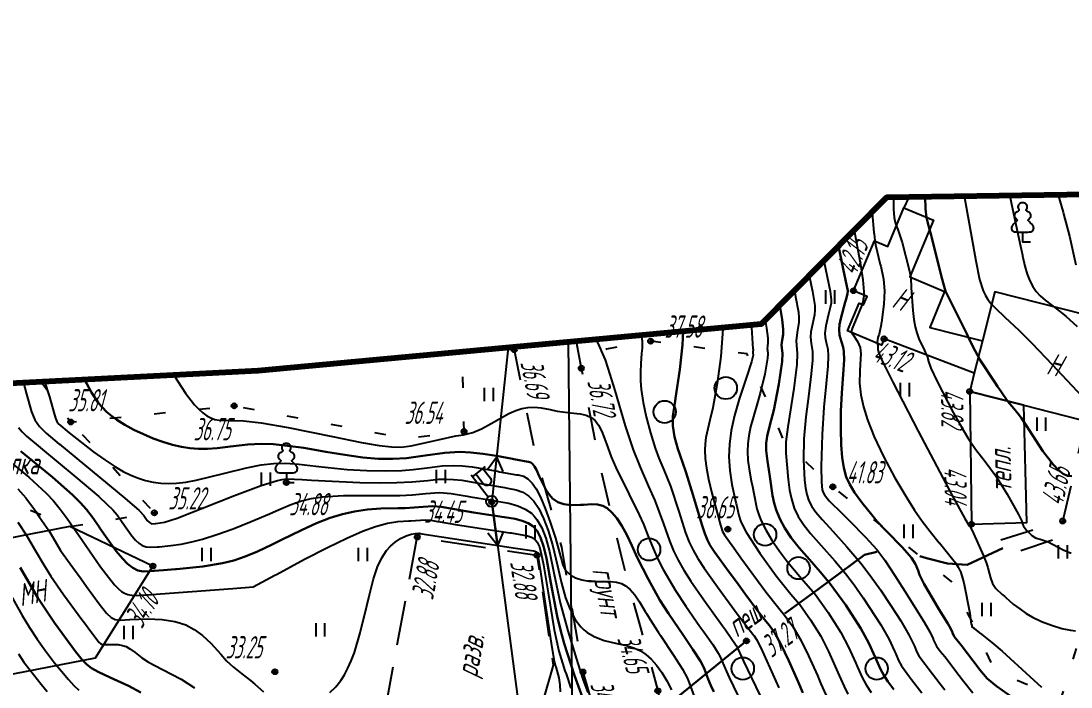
# Model space of a CAD drawing. Extents: x 1233805 to 1234355, y 654698 to 655114.
# Drawn here: x 1234188.82 to 1234235.86, y 655084.47 to 655114.32 of the extents above; entities that cross this region are included whole.
import ezdxf

# ---------------------------------------------------------------- set-up
doc = ezdxf.new("R2010")
doc.units = 0
for name, pattern in [('ИИDash_05_15', [2, 0.5, -1.5]), ('ИИDash_15_15', [3, 1.5, -1.5]), ('ИИDash_20_10', [3, 2, -1]), ('ИИDash_50_20', [7, 5, -2])]:
    doc.linetypes.add(name, pattern=pattern)
for name, color, linetype, lineweight in [('ИИ_ГОРИЗОНТАЛИ_ОСН', 32, 'Continuous', 25), ('ИИ_ГОРИЗОНТАЛИ_УТОЛЩ', 32, 'Continuous', 30), ('ИИ_ДОРОГИ_АД', 7, 'Continuous', 25), ('ИИ_ЛЭП_НН', 250, 'Continuous', 25), ('ИИ_ОГРАДЫ', 7, 'Continuous', 25), ('ИИ_ОТМЕТКИ', 7, 'Continuous', 25), ('ИИ_СТРОЕНИЕ', 7, 'Continuous', 25), ('ИИ_УГОДЬЯ', 7, 'Continuous', 25)]:
    doc.layers.add(name, color=color, linetype=linetype, lineweight=lineweight)
doc.layers.add('Оформление точек', color=7, linetype='Continuous')
doc.styles.add('VNIPISIMPLEXCUR', font='simplex.shx', dxfattribs={"width": 0.8, "oblique": 15})
doc.styles.add('ГОСТ 2.304 КУРСИВ', font='cs_gost2304.shx', dxfattribs={"oblique": 15})
doc.linetypes.add('ИИ054751', pattern='A,2.5,[1,3dservice.shx,S=0.8,R=0,X=0,Y=0],2.5', length=5)

# ---------------------------------------------------------------- blocks, each defined once
blk = doc.blocks.new('ИИ05401')
at = {"color": 0, "linetype": 'Continuous', "lineweight": 25}
for points in [[(-0.4, 1.2), (-0.4, 0)], [(0.4, 1.2), (0.4, 0)]]:
    blk.add_lwpolyline(points, dxfattribs=at)
blk = doc.blocks.new('ИИ053881')
at = {"color": 0, "linetype": 'Continuous', "lineweight": 25}
blk.add_lwpolyline([(0, 0.875), (0.129, 0.876), (0.342, 0.878), (0.479, 0.882), (0.614, 0.891), (0.726, 0.907), (0.816, 0.94), (0.906, 1), (0.956, 1.071), (0.983, 1.151), (0.991, 1.231), (0.986, 1.295), (0.963, 1.379), (0.932, 1.445), (0.884, 1.516), (0.798, 1.61), (0.719, 1.692), (0.646, 1.766), (0.575, 1.842), (0.536, 1.889), (0.511, 1.929), (0.501, 1.967), (0.504, 1.992), (0.518, 2.017), (0.545, 2.049), (0.608, 2.115), (0.679, 2.198), (0.732, 2.29), (0.745, 2.372), (0.736, 2.444), (0.709, 2.515), (0.672, 2.575), (0.633, 2.617), (0.596, 2.646), (0.548, 2.678), (0.495, 2.709), (0.408, 2.76), (0.363, 2.789), (0.336, 2.812), (0.324, 2.831), (0.321, 2.846), (0.325, 2.865), (0.335, 2.89), (0.353, 2.928), (0.372, 2.968), (0.4, 3.034), (0.413, 3.103), (0.412, 3.19), (0.398, 3.247), (0.363, 3.319), (0.32, 3.377), (0.284, 3.414), (0.246, 3.444), (0.181, 3.476), (0.125, 3.489), (0.07, 3.496), (0, 3.5), (-0.07, 3.496), (-0.125, 3.489), (-0.181, 3.476), (-0.246, 3.444), (-0.284, 3.414), (-0.32, 3.377), (-0.363, 3.319), (-0.398, 3.247), (-0.412, 3.19), (-0.413, 3.103), (-0.4, 3.034), (-0.372, 2.968), (-0.353, 2.928), (-0.335, 2.89), (-0.325, 2.865), (-0.321, 2.846), (-0.324, 2.831), (-0.336, 2.812), (-0.363, 2.789), (-0.408, 2.76), (-0.495, 2.709), (-0.548, 2.678), (-0.596, 2.646), (-0.633, 2.617), (-0.672, 2.575), (-0.709, 2.515), (-0.736, 2.444), (-0.745, 2.372), (-0.732, 2.29), (-0.679, 2.198), (-0.608, 2.115), (-0.545, 2.049), (-0.518, 2.017), (-0.504, 1.992), (-0.501, 1.967), (-0.511, 1.929), (-0.536, 1.889), (-0.575, 1.842), (-0.646, 1.766), (-0.719, 1.692), (-0.798, 1.61), (-0.884, 1.516), (-0.932, 1.445), (-0.963, 1.379), (-0.986, 1.295), (-0.991, 1.231), (-0.983, 1.151), (-0.956, 1.071), (-0.906, 1), (-0.816, 0.94), (-0.726, 0.907), (-0.614, 0.891), (-0.479, 0.882), (-0.342, 0.878), (-0.129, 0.876)], close=True, dxfattribs=at)
blk.add_lwpolyline([(0, 0.875), (0, 0), (0.7, 0)], dxfattribs=at)
blk = doc.blocks.new('ИИ05368')
at = {"color": 0, "linetype": 'Continuous'}
blk.add_circle((0, 0), 1, dxfattribs=at)
blk = doc.blocks.new('ИИ0511015')
at = {"linetype": 'Continuous', "lineweight": 25}
blk.add_hatch(color=0, dxfattribs=at).paths.add_polyline_path([(-0.05, 0, 1), (0.05, 0, 1)])
at = {"color": 0, "linetype": 'Continuous', "lineweight": 25, "flags": 128}
for points in [[(0, 0.5), (0, 3)], [(0, 2.806), (1.5, 2.806)], [(1.184, 2.806), (1.184, 1.706), (1.174, 1.617), (1.144, 1.532), (1.096, 1.456), (1.033, 1.393), (0.957, 1.345), (0.873, 1.316), (0.784, 1.306), (0.695, 1.316), (0.61, 1.345), (0.534, 1.393), (0.471, 1.456), (0.423, 1.532), (0.394, 1.617), (0.384, 1.706), (0.384, 2.806)]]:
    blk.add_lwpolyline(points, dxfattribs=at)
at = {"color": 0, "linetype": 'Continuous', "lineweight": 25}
for radius in [0.5, 0.05]:
    blk.add_circle((0, 0), radius, dxfattribs=at)
blk = doc.blocks.new('ИИ051144')
at = {"color": 0, "linetype": 'Continuous', "lineweight": 25, "flags": 128}
for points in [[(4, 0), (0, 0)], [(2.775, 0.707), (4, 0), (2.775, -0.707)]]:
    blk.add_lwpolyline(points, dxfattribs=at)
blk = doc.blocks.new('PICKET')
at = {"color": 0, "linetype": 'Continuous', "lineweight": 25}
for p, q in [((-0.23, 0), (0.23, 0)), ((0, 0.23), (0, -0.23))]:
    blk.add_line(p, q, dxfattribs=at)
blk.add_circle((0, 0), 0.23, dxfattribs=at)
at = {"color": 0, "linetype": 'Continuous', "style": 'VNIPISIMPLEXCUR', "oblique": 15, "width": 0.8}
blk.add_attdef('OTMETKA', (1.25, 0.3), '', height=2, dxfattribs=at)
at = {"color": 8, "linetype": 'Continuous', "style": 'VNIPISIMPLEXCUR', "oblique": 15, "width": 0.8, "flags": 1}
blk.add_attdef('NOMER', (1.25, -2.7), '', height=2, dxfattribs=at)

msp = doc.modelspace()

# ---------------------------------------------------------------- linework, layer by layer
at = {"layer": 'ИИ_ГОРИЗОНТАЛИ_ОСН', "flags": 128}
for points, elevation in [([(1234227.909, 655106.417), (1234227.91, 655105.893), (1234227.945, 655105.514), (1234227.991, 655105.286), (1234228.057, 655105.081), (1234228.098, 655104.978), (1234228.304, 655104.387), (1234228.607, 655103.169), (1234228.683, 655102.827), (1234228.707, 655102.363), (1234228.707, 655102.36), (1234228.776, 655101.345), (1234228.825, 655100.947), (1234228.886, 655100.614), (1234228.956, 655100.341), (1234229.045, 655100.077), (1234229.294, 655099.548), (1234229.329, 655099.482), (1234229.417, 655099.294), (1234229.462, 655099.137), (1234229.469, 655099.104), (1234229.587, 655098.754), (1234229.86, 655098.161), (1234230.583, 655096.773), (1234230.934, 655096.152), (1234231.243, 655095.642), (1234231.585, 655095.136), (1234232.011, 655094.572), (1234232.48, 655093.944), (1234233.007, 655093.115), (1234233.514, 655092.198), (1234233.64, 655091.929), (1234233.707, 655091.738), (1234233.727, 655091.677), (1234233.905, 655091.461), (1234233.939, 655091.425), (1234233.952, 655091.41), (1234234.114, 655091.257), (1234234.276, 655091.163), (1234234.532, 655091.082), (1234234.846, 655090.979), (1234235.066, 655090.855), (1234235.51, 655090.613), (1234235.87, 655090.471)], 43.5), ([(1234231.079, 655106.461), (1234231.108, 655106.324), (1234231.407, 655104.658), (1234231.598, 655103.568), (1234231.77, 655102.733), (1234231.928, 655102.231), (1234232.025, 655102.021), (1234232.139, 655101.834), (1234232.285, 655101.645), (1234232.474, 655101.442), (1234232.892, 655101.047), (1234233.522, 655100.457), (1234234.103, 655099.882), (1234235.02, 655098.925), (1234236.341, 655097.503)], 44.5), ([(1234233.124, 655106.489), (1234233.188, 655106.18), (1234233.48, 655104.78), (1234233.602, 655104.222), (1234233.689, 655103.822), (1234233.696, 655103.79), (1234233.799, 655103.335), (1234233.903, 655102.977), (1234234.019, 655102.669), (1234234.148, 655102.415), (1234234.296, 655102.201), (1234234.48, 655101.999), (1234234.702, 655101.805), (1234235.017, 655101.569), (1234235.136, 655101.483), (1234235.635, 655101.087), (1234236.132, 655100.626)], 45), ([(1234235.29, 655106.519), (1234235.507, 655105.747), (1234235.529, 655105.675), (1234235.8, 655104.671), (1234236.077, 655103.387)], 45.5), ([(1234226.954, 655105.766), (1234226.957, 655105.706), (1234227.031, 655104.834), (1234227.033, 655104.813), (1234227.036, 655104.778), (1234227.067, 655104.487), (1234227.105, 655104.291), (1234227.319, 655103.4), (1234227.337, 655103.331), (1234227.466, 655102.744), (1234227.506, 655102.231), (1234227.471, 655101.627), (1234227.365, 655100.805), (1234227.363, 655100.792), (1234227.351, 655100.713), (1234227.288, 655100.359), (1234227.261, 655100.28), (1234227.212, 655100.135), (1234227.179, 655099.912), (1234227.198, 655099.826), (1234227.211, 655099.778), (1234227.213, 655099.66), (1234227.212, 655099.606), (1234227.238, 655099.472), (1234227.345, 655099.21), (1234227.875, 655098.127), (1234229.017, 655095.931), (1234230.543, 655093.052), (1234231.099, 655092.027), (1234231.293, 655091.702), (1234231.293, 655091.702), (1234231.352, 655091.63), (1234231.488, 655091.347), (1234231.94, 655090.347), (1234232.066, 655090.053), (1234232.131, 655089.832), (1234232.149, 655089.753), (1234232.25, 655089.366), (1234232.348, 655089.108), (1234232.497, 655088.89), (1234232.781, 655088.622), (1234232.879, 655088.537), (1234232.944, 655088.479), (1234233.276, 655088.191), (1234233.563, 655087.968), (1234233.851, 655087.771), (1234234.141, 655087.602), (1234234.541, 655087.41), (1234234.989, 655087.237), (1234235.447, 655087.096), (1234235.839, 655087.012), (1234236.063, 655086.99)], 43), ([(1234226.145, 655104.947), (1234226.219, 655104.546), (1234226.428, 655103.413), (1234226.529, 655102.72), (1234226.574, 655102.184), (1234226.573, 655101.985), (1234226.553, 655101.84), (1234226.55, 655101.826), (1234226.544, 655101.794), (1234226.49, 655101.584), (1234226.384, 655101.327), (1234226.306, 655101.146), (1234226.054, 655100.531), (1234226.016, 655100.389), (1234226.085, 655100.272), (1234226.099, 655100.254), (1234226.303, 655099.961), (1234226.413, 655099.689), (1234226.444, 655099.403), (1234226.422, 655098.938), (1234226.401, 655098.628), (1234226.393, 655098.084), (1234226.444, 655097.57), (1234226.559, 655097.024), (1234226.742, 655096.442), (1234227.049, 655095.685), (1234227.467, 655094.805), (1234227.973, 655093.852), (1234228.505, 655092.942), (1234228.85, 655092.402), (1234229.197, 655091.902), (1234229.547, 655091.439), (1234229.961, 655090.93), (1234229.964, 655090.927), (1234230.683, 655090.036), (1234230.807, 655089.846), (1234230.9, 655089.664), (1234230.905, 655089.652), (1234230.909, 655089.644), (1234230.978, 655089.461), (1234231.058, 655089.143), (1234231.329, 655087.783), (1234231.375, 655087.391), (1234231.375, 655087.38), (1234231.39, 655087.318), (1234231.396, 655087.301), (1234231.415, 655087.221), (1234231.413, 655087.188), (1234231.412, 655087.18), (1234231.422, 655087.161), (1234231.428, 655087.16), (1234231.487, 655087.131), (1234231.528, 655087.095), (1234231.762, 655086.9), (1234231.863, 655086.822), (1234232.311, 655086.469), (1234232.775, 655086.074), (1234234.021, 655084.936), (1234234.537, 655084.459)], 42.5), ([(1234224.79, 655103.575), (1234225.066, 655102.209), (1234225.119, 655101.829), (1234225.11, 655101.67), (1234225.075, 655101.481), (1234224.997, 655101.176), (1234224.872, 655100.663), (1234224.83, 655100.328), (1234224.843, 655100.142), (1234224.894, 655099.913), (1234224.961, 655099.608), (1234224.985, 655099.315), (1234224.966, 655098.855), (1234224.887, 655098.074), (1234224.781, 655097.019), (1234224.709, 655095.793), (1234224.674, 655094.351), (1234224.679, 655093.649), (1234224.719, 655093.303), (1234224.756, 655093.184), (1234224.812, 655093.077), (1234225.024, 655092.82), (1234225.607, 655092.241), (1234225.941, 655091.915), (1234226.662, 655091.19), (1234227.16, 655090.638), (1234227.524, 655090.161), (1234227.975, 655089.466), (1234228.073, 655089.31), (1234228.414, 655088.774), (1234229.267, 655087.414), (1234229.535, 655086.95), (1234229.683, 655086.631), (1234229.693, 655086.607), (1234229.842, 655086.295), (1234230.003, 655086.085), (1234230.204, 655085.835), (1234230.85, 655084.987), (1234230.996, 655084.794), (1234231.468, 655084.208)], 41.5), ([(1234224.129, 655102.906), (1234224.274, 655102.194), (1234224.383, 655101.566), (1234224.391, 655101.359), (1234224.373, 655101.155), (1234224.287, 655100.735), (1234224.211, 655100.382), (1234224.186, 655100.155), (1234224.222, 655099.861), (1234224.274, 655099.51), (1234224.279, 655099.122), (1234224.227, 655098.51), (1234224.096, 655097.489), (1234223.979, 655096.578), (1234223.894, 655095.591), (1234223.88, 655094.653), (1234223.925, 655093.748), (1234223.968, 655093.395), (1234224.026, 655093.103), (1234224.117, 655092.821), (1234224.245, 655092.568), (1234224.43, 655092.305), (1234224.712, 655091.976), (1234225.053, 655091.606), (1234225.825, 655090.759), (1234226.439, 655090.021), (1234226.864, 655089.462), (1234227.32, 655088.823), (1234227.794, 655088.123), (1234228.233, 655087.438), (1234228.604, 655086.808), (1234228.819, 655086.357), (1234228.843, 655086.298), (1234228.955, 655086.039), (1234229.051, 655085.862), (1234229.322, 655085.5), (1234229.463, 655085.323), (1234230.001, 655084.62), (1234230.207, 655084.347)], 41), ([(1234223.467, 655102.235), (1234223.524, 655101.964), (1234223.652, 655101.271), (1234223.673, 655101.038), (1234223.672, 655100.829), (1234223.598, 655100.352), (1234223.543, 655099.983), (1234223.56, 655099.792), (1234223.593, 655099.414), (1234223.573, 655098.928), (1234223.442, 655097.848), (1234223.177, 655096.138), (1234223.176, 655096.13), (1234223.079, 655095.458), (1234223.086, 655094.956), (1234223.183, 655093.77), (1234223.251, 655093.297), (1234223.333, 655092.903), (1234223.465, 655092.485), (1234223.64, 655092.109), (1234223.872, 655091.748), (1234224.196, 655091.344), (1234224.665, 655090.82), (1234225.281, 655090.131), (1234225.757, 655089.557), (1234226.142, 655089.05), (1234226.549, 655088.475), (1234227.337, 655087.264), (1234227.702, 655086.625), (1234227.955, 655086.083), (1234227.994, 655085.989), (1234228.138, 655085.657), (1234228.261, 655085.428), (1234228.632, 655084.926), (1234228.722, 655084.812), (1234229.181, 655084.214)], 40.5), ([(1234222.161, 655100.913), (1234222.215, 655100.551), (1234222.279, 655100.101), (1234222.283, 655099.92), (1234222.265, 655099.735), (1234222.255, 655099.639), (1234222.262, 655099.563), (1234222.276, 655099.407), (1234222.265, 655099.204), (1234222.149, 655098.487), (1234221.94, 655097.644), (1234221.798, 655097.168), (1234221.507, 655096.128), (1234221.427, 655095.734), (1234221.382, 655095.383), (1234221.369, 655095.021), (1234221.389, 655094.639), (1234221.442, 655094.234), (1234221.539, 655093.715), (1234221.591, 655093.45), (1234221.646, 655093.138), (1234221.785, 655092.457), (1234221.872, 655092.182), (1234221.983, 655091.912), (1234222.188, 655091.51), (1234222.463, 655091.056), (1234222.798, 655090.566), (1234223.165, 655090.079), (1234223.794, 655089.335), (1234224.393, 655088.627), (1234224.989, 655087.805), (1234225.545, 655086.918), (1234225.899, 655086.255), (1234226.227, 655085.534), (1234226.296, 655085.368), (1234226.504, 655084.893), (1234226.681, 655084.562), (1234226.905, 655084.224)], 39.5), ([(1234220.268, 655100.568), (1234220.264, 655100.506), (1234220.171, 655099.278), (1234220.009, 655098.067), (1234219.81, 655096.989), (1234219.677, 655096.428), (1234219.506, 655095.657), (1234219.467, 655095.365), (1234219.452, 655095.089), (1234219.468, 655094.708), (1234219.524, 655094.277), (1234219.621, 655093.793), (1234219.777, 655093.159), (1234220.162, 655091.723), (1234220.253, 655091.44), (1234220.332, 655091.295), (1234220.407, 655091.193), (1234220.834, 655090.605), (1234221.077, 655090.263), (1234222.183, 655088.733), (1234222.771, 655088.007), (1234223.029, 655087.697), (1234223.398, 655087.178), (1234223.753, 655086.572), (1234224.106, 655085.863), (1234224.498, 655084.985), (1234224.656, 655084.613), (1234225.039, 655083.756)], 38.5), ([(1234221.543, 655100.686), (1234221.547, 655100.587), (1234221.611, 655099.624), (1234221.615, 655099.594), (1234221.613, 655099.495), (1234221.611, 655099.466), (1234221.614, 655099.446), (1234221.615, 655099.346), (1234221.542, 655099.042), (1234221.336, 655098.409), (1234221.289, 655098.273), (1234220.992, 655097.372), (1234220.785, 655096.634), (1234220.639, 655095.961), (1234220.559, 655095.36), (1234220.539, 655094.781), (1234220.577, 655094.174), (1234220.669, 655093.544), (1234220.829, 655092.805), (1234220.856, 655092.692), (1234220.9, 655092.498), (1234220.983, 655092.154), (1234221.057, 655091.923), (1234221.16, 655091.69), (1234221.309, 655091.415), (1234221.915, 655090.47), (1234222.65, 655089.447), (1234223.314, 655088.636), (1234223.711, 655088.162), (1234224.198, 655087.486), (1234224.649, 655086.745), (1234225, 655086.063), (1234225.362, 655085.26), (1234225.476, 655084.99), (1234225.692, 655084.49), (1234225.861, 655084.148)], 39), ([(1234214.585, 655100.044), (1234214.781, 655099.611), (1234214.818, 655099.535), (1234214.99, 655099.141), (1234215.204, 655098.483), (1234215.417, 655097.765), (1234215.894, 655096.179), (1234216.251, 655095.103), (1234216.554, 655094.319), (1234216.936, 655093.462), (1234217.218, 655092.829), (1234217.6, 655091.784), (1234217.874, 655091.016), (1234218.058, 655090.579), (1234218.267, 655090.158), (1234218.52, 655089.715), (1234218.833, 655089.219), (1234219.405, 655088.384), (1234220.242, 655087.218), (1234220.378, 655087.031), (1234220.866, 655086.334), (1234220.924, 655086.209), (1234220.924, 655086.209), (1234221.119, 655085.788), (1234221.196, 655085.63), (1234221.922, 655084.099)], 37), ([(1234216.599, 655100.23), (1234216.647, 655099.992), (1234216.646, 655099.653), (1234216.624, 655099.423), (1234216.583, 655098.966), (1234216.567, 655098.576), (1234216.574, 655098.189), (1234216.604, 655097.806), (1234216.69, 655097.228), (1234216.83, 655096.572), (1234217.019, 655095.863), (1234217.236, 655095.178), (1234217.403, 655094.727), (1234217.618, 655094.209), (1234217.914, 655093.473), (1234218.287, 655092.341), (1234218.598, 655091.385), (1234218.761, 655090.958), (1234218.93, 655090.597), (1234219.137, 655090.232), (1234219.421, 655089.797), (1234220.017, 655088.955), (1234220.907, 655087.751), (1234221.497, 655086.969), (1234221.609, 655086.834), (1234221.665, 655086.767), (1234221.775, 655086.595), (1234221.96, 655086.226), (1234222.77, 655084.437)], 37.5), ([(1234195.671, 655098.454), (1234195.699, 655098.405), (1234196.187, 655097.639), (1234196.589, 655097.121), (1234196.78, 655096.919), (1234196.966, 655096.754), (1234197.146, 655096.624), (1234197.325, 655096.528), (1234197.505, 655096.463), (1234197.696, 655096.425), (1234198.099, 655096.415), (1234198.789, 655096.402), (1234199.577, 655096.313), (1234200.796, 655096.101), (1234202.769, 655095.702), (1234204.078, 655095.435), (1234204.87, 655095.292), (1234205.411, 655095.228), (1234205.847, 655095.224), (1234206.306, 655095.28), (1234207.514, 655095.543), (1234208.298, 655095.721), (1234208.637, 655095.78), (1234209.067, 655095.871), (1234209.45, 655096.035), (1234209.883, 655096.283), (1234210.68, 655096.726), (1234210.985, 655096.86), (1234211.252, 655096.948), (1234211.533, 655097.001), (1234211.822, 655097.01), (1234212.126, 655096.98), (1234212.523, 655096.901), (1234212.834, 655096.836), (1234213.441, 655096.764), (1234213.871, 655096.717), (1234214.144, 655096.656), (1234214.36, 655096.556), (1234214.539, 655096.409), (1234214.692, 655096.205), (1234214.836, 655095.925), (1234215.05, 655095.367), (1234215.267, 655094.787), (1234215.467, 655094.311), (1234216.067, 655093.094), (1234216.522, 655092.185), (1234216.708, 655091.764), (1234216.906, 655091.259), (1234217.15, 655090.647), (1234217.353, 655090.205), (1234217.591, 655089.738), (1234218.14, 655088.793), (1234218.6, 655088.094), (1234219.239, 655087.186), (1234219.408, 655086.949), (1234219.811, 655086.37), (1234220.061, 655085.981), (1234220.162, 655085.795), (1234220.222, 655085.638), (1234220.222, 655085.638), (1234220.423, 655085.166), (1234220.553, 655084.898), (1234221.108, 655083.716)], 36.5), ([(1234188.926, 655098.107), (1234189.066, 655097.599), (1234189.286, 655096.81), (1234189.442, 655096.439), (1234189.645, 655096.143), (1234189.945, 655095.843), (1234190.522, 655095.361), (1234190.537, 655095.349), (1234193.477, 655092.931), (1234194.111, 655092.387), (1234194.323, 655092.156), (1234194.351, 655092.116), (1234194.478, 655091.938), (1234194.569, 655091.839), (1234194.669, 655091.79), (1234194.823, 655091.793), (1234194.849, 655091.795), (1234194.861, 655091.796), (1234195.253, 655091.866), (1234195.822, 655092.045), (1234197.673, 655092.765), (1234198.387, 655093.05), (1234199.576, 655093.503), (1234200.304, 655093.733), (1234200.525, 655093.778), (1234200.734, 655093.796), (1234201.42, 655093.767), (1234201.838, 655093.74), (1234204, 655093.642), (1234204.917, 655093.624), (1234205.657, 655093.63), (1234206.327, 655093.662), (1234207.047, 655093.731), (1234207.53, 655093.779), (1234207.878, 655093.791), (1234208.199, 655093.777), (1234208.563, 655093.739), (1234209.485, 655093.581), (1234209.607, 655093.558), (1234210.475, 655093.411), (1234210.615, 655093.39), (1234211.004, 655093.313), (1234211.305, 655093.199), (1234211.569, 655093.029), (1234211.796, 655092.801), (1234212.017, 655092.47), (1234212.231, 655092.03), (1234212.437, 655091.484), (1234212.63, 655090.846), (1234212.852, 655089.905), (1234213.03, 655089.13), (1234213.218, 655088.474), (1234213.421, 655087.938), (1234213.648, 655087.501), (1234213.898, 655087.166), (1234214.033, 655087.034), (1234214.183, 655086.916), (1234214.532, 655086.716), (1234214.946, 655086.563), (1234215.509, 655086.427), (1234215.524, 655086.424), (1234215.991, 655086.317), (1234216.305, 655086.218), (1234216.575, 655086.093), (1234216.814, 655085.933), (1234217.047, 655085.72), (1234217.288, 655085.446), (1234217.53, 655085.115), (1234217.757, 655084.751), (1234217.963, 655084.346)], 35), ([(1234189.865, 655098.156), (1234190.093, 655097.476), (1234190.296, 655096.767), (1234190.363, 655096.526), (1234190.427, 655096.374), (1234190.52, 655096.249), (1234190.974, 655095.857), (1234192.088, 655094.991), (1234192.575, 655094.647), (1234193.026, 655094.354), (1234193.4, 655094.136), (1234193.744, 655093.962), (1234194.076, 655093.825), (1234194.404, 655093.721), (1234194.738, 655093.646), (1234195.078, 655093.602), (1234195.429, 655093.588), (1234195.792, 655093.604), (1234196.199, 655093.653), (1234196.668, 655093.739), (1234197.958, 655094.051), (1234198.923, 655094.291), (1234199.583, 655094.422), (1234200.134, 655094.485), (1234200.687, 655094.498), (1234201.26, 655094.464), (1234202.03, 655094.374), (1234202.585, 655094.305), (1234203.439, 655094.225), (1234204.319, 655094.175), (1234205.148, 655094.159), (1234205.874, 655094.18), (1234206.39, 655094.222), (1234207.018, 655094.299), (1234207.686, 655094.377), (1234208.182, 655094.399), (1234208.584, 655094.381), (1234209.038, 655094.333), (1234210.161, 655094.138), (1234210.25, 655094.12), (1234211.015, 655093.985), (1234211.088, 655093.974), (1234211.332, 655093.915), (1234211.533, 655093.801), (1234211.725, 655093.612), (1234211.907, 655093.346), (1234212.097, 655092.974), (1234212.306, 655092.476), (1234212.533, 655091.856), (1234212.765, 655091.148), (1234212.994, 655090.322), (1234213.03, 655090.173), (1234213.102, 655089.939), (1234213.191, 655089.756), (1234213.305, 655089.602), (1234213.447, 655089.48), (1234213.665, 655089.363), (1234213.942, 655089.275), (1234214.267, 655089.218), (1234214.622, 655089.196), (1234214.894, 655089.199), (1234215.246, 655089.201), (1234215.497, 655089.174), (1234215.717, 655089.112), (1234215.909, 655089.01), (1234216.109, 655088.841), (1234216.316, 655088.601), (1234216.53, 655088.29), (1234216.787, 655087.856), (1234216.841, 655087.761), (1234217.075, 655087.373), (1234217.377, 655086.92), (1234217.468, 655086.785), (1234218.059, 655085.898), (1234218.452, 655085.275), (1234218.682, 655084.851), (1234218.818, 655084.495), (1234218.818, 655084.495), (1234219.031, 655083.923)], 35.5), ([(1234188.712, 655096.094), (1234188.873, 655095.904), (1234189.067, 655095.71), (1234189.671, 655095.198), (1234189.689, 655095.183), (1234191.273, 655093.88), (1234192.3, 655093.005), (1234192.665, 655092.673), (1234192.928, 655092.408), (1234193.122, 655092.181), (1234193.322, 655091.901), (1234193.353, 655091.855), (1234193.785, 655091.253), (1234193.951, 655091.056), (1234194.095, 655090.915), (1234194.255, 655090.807), (1234194.423, 655090.751), (1234194.62, 655090.735), (1234194.941, 655090.754), (1234194.97, 655090.756), (1234195.003, 655090.759), (1234195.525, 655090.807), (1234195.99, 655090.875), (1234196.467, 655090.972), (1234196.956, 655091.1), (1234197.589, 655091.3), (1234198.323, 655091.564), (1234199.137, 655091.886), (1234199.959, 655092.236), (1234200.246, 655092.365), (1234200.875, 655092.638), (1234201.34, 655092.802), (1234201.814, 655092.92), (1234202.331, 655092.996), (1234203.273, 655093.051), (1234204.715, 655093.058), (1234205.786, 655093.061), (1234206.356, 655093.086), (1234206.95, 655093.14), (1234207.573, 655093.184), (1234208.091, 655093.145), (1234208.812, 655093.023), (1234208.963, 655092.995), (1234209.906, 655092.841), (1234210.143, 655092.805), (1234210.674, 655092.711), (1234211.076, 655092.597), (1234211.414, 655092.446), (1234211.685, 655092.256), (1234211.815, 655092.128), (1234211.935, 655091.977), (1234212.149, 655091.608), (1234212.331, 655091.142), (1234212.495, 655090.544), (1234212.696, 655089.584), (1234212.98, 655088.242), (1234213.314, 655086.995), (1234213.763, 655085.53), (1234214.012, 655084.785), (1234214.218, 655084.227)], 34.5), ([(1234187.994, 655094.85), (1234189.173, 655093.872), (1234189.948, 655093.154), (1234190.269, 655092.809), (1234190.571, 655092.443), (1234190.883, 655092.022), (1234191.319, 655091.39), (1234191.388, 655091.289), (1234192.38, 655089.864), (1234192.732, 655089.395), (1234193.013, 655089.053), (1234193.177, 655088.88), (1234193.321, 655088.759), (1234193.462, 655088.674), (1234193.612, 655088.619), (1234193.778, 655088.589), (1234193.982, 655088.579), (1234194.667, 655088.615), (1234198.304, 655088.888), (1234199.227, 655088.968), (1234199.227, 655088.968), (1234199.227, 655088.968), (1234200.186, 655089.479), (1234200.259, 655089.519), (1234201.528, 655090.198), (1234202.549, 655090.723), (1234203.418, 655091.142), (1234204.123, 655091.449), (1234204.706, 655091.662), (1234205.235, 655091.809), (1234205.709, 655091.891), (1234206.194, 655091.919), (1234206.269, 655091.921), (1234206.716, 655091.952), (1234206.963, 655091.969), (1234207.181, 655091.951), (1234207.482, 655091.896), (1234207.504, 655091.892), (1234208.377, 655091.745), (1234210.723, 655091.387), (1234210.776, 655091.38), (1234211.516, 655091.251), (1234211.698, 655091.189), (1234211.831, 655091.107), (1234211.949, 655090.968), (1234212.042, 655090.759), (1234212.128, 655090.438), (1234212.226, 655089.941), (1234212.431, 655088.699), (1234212.709, 655087.04), (1234212.919, 655086.078), (1234213.191, 655085.2), (1234213.241, 655085.059), (1234213.455, 655084.422)], 33.5), ([(1234188.677, 655093.359), (1234189.039, 655092.945), (1234189.419, 655092.421), (1234189.481, 655092.332), (1234189.654, 655092.086), (1234190.062, 655091.483), (1234190.256, 655091.153), (1234190.594, 655090.593), (1234191.137, 655089.831), (1234191.514, 655089.313), (1234191.76, 655088.971), (1234192.315, 655088.205), (1234192.657, 655087.777), (1234192.853, 655087.589), (1234193.034, 655087.5), (1234193.262, 655087.472), (1234193.68, 655087.492), (1234193.695, 655087.493), (1234194.494, 655087.528), (1234195.144, 655087.501), (1234195.715, 655087.41), (1234195.968, 655087.339), (1234196.199, 655087.252), (1234196.574, 655087.054), (1234196.947, 655086.779), (1234197.321, 655086.432), (1234197.769, 655085.942), (1234198.029, 655085.652), (1234198.34, 655085.355), (1234198.712, 655085.069), (1234199.103, 655084.767), (1234199.292, 655084.597), (1234199.677, 655084.262)], 33), ([(1234188.67, 655091.866), (1234189.049, 655091.292), (1234189.471, 655090.575), (1234189.84, 655089.944), (1234190.154, 655089.443), (1234190.722, 655088.621), (1234191.548, 655087.502), (1234191.666, 655087.345), (1234191.955, 655086.956), (1234192.328, 655086.472), (1234192.395, 655086.407), (1234192.457, 655086.376), (1234192.676, 655086.371), (1234192.69, 655086.371), (1234192.96, 655086.381), (1234193.178, 655086.37), (1234193.369, 655086.338), (1234193.532, 655086.285), (1234193.702, 655086.189), (1234193.928, 655086.014), (1234194.234, 655085.777), (1234194.524, 655085.59), (1234195.159, 655085.258), (1234195.994, 655084.821), (1234196.596, 655084.438)], 32.5), ([(1234202.663, 655084.232), (1234202.922, 655084.475), (1234203.15, 655084.759), (1234203.312, 655085.014), (1234203.466, 655085.309), (1234203.614, 655085.645), (1234203.755, 655086.024), (1234204.021, 655086.902), (1234204.313, 655088.111), (1234204.426, 655088.599), (1234204.614, 655089.319), (1234204.794, 655089.86), (1234204.979, 655090.268), (1234205.191, 655090.589), (1234205.374, 655090.789), (1234205.585, 655090.967), (1234205.822, 655091.123), (1234206.075, 655091.248), (1234206.3, 655091.324), (1234206.496, 655091.35), (1234206.511, 655091.351), (1234206.599, 655091.357), (1234206.658, 655091.361), (1234206.772, 655091.343), (1234206.774, 655091.342), (1234207.654, 655091.198), (1234210.976, 655090.693), (1234211.288, 655090.646), (1234211.8, 655090.567), (1234211.913, 655090.532), (1234211.942, 655090.484), (1234211.973, 655090.359), (1234212.091, 655089.639), (1234212.306, 655088.214), (1234212.574, 655086.439), (1234212.695, 655085.702), (1234212.767, 655085.407), (1234212.779, 655085.374), (1234212.914, 655084.881), (1234212.961, 655084.573), (1234212.974, 655084.256)], 33), ([(1234188.076, 655089.1), (1234188.865, 655087.681), (1234189.199, 655087.135), (1234189.546, 655086.609), (1234189.911, 655086.096), (1234190.322, 655085.557), (1234190.944, 655084.802), (1234191.191, 655084.534), (1234191.406, 655084.329)], 31.5), ([(1234188.707, 655085.952), (1234188.951, 655085.592), (1234189.224, 655085.228), (1234189.726, 655084.6), (1234189.987, 655084.276)], 31)]:
    msp.add_lwpolyline(points, dxfattribs=dict(at, elevation=elevation))
at = {"layer": 'ИИ_ГОРИЗОНТАЛИ_УТОЛЩ', "flags": 128}
for points, elevation in [([(1234229.331, 655106.437), (1234229.349, 655105.896), (1234229.386, 655105.513), (1234229.445, 655105.272), (1234229.452, 655105.254), (1234229.592, 655104.727), (1234229.623, 655104.601), (1234230.067, 655102.848), (1234230.245, 655102.215), (1234230.374, 655101.949), (1234230.483, 655101.732), (1234231.189, 655100.299), (1234231.291, 655100.087), (1234231.563, 655099.532), (1234231.792, 655099.12), (1234232.462, 655098.099), (1234232.572, 655097.938), (1234232.715, 655097.727), (1234233.037, 655097.27), (1234233.299, 655096.957), (1234233.498, 655096.719), (1234233.648, 655096.515), (1234233.892, 655096.135), (1234233.967, 655096.016), (1234234.605, 655095.044), (1234235.074, 655094.422), (1234235.301, 655094.183), (1234235.511, 655094.023), (1234235.707, 655093.935), (1234235.905, 655093.914)], 44), ([(1234225.45, 655104.243), (1234225.66, 655103.218), (1234225.857, 655102.223), (1234225.855, 655102.091), (1234225.777, 655101.807), (1234225.747, 655101.711), (1234225.545, 655100.99), (1234225.494, 655100.721), (1234225.474, 655100.5), (1234225.496, 655100.243), (1234225.581, 655099.945), (1234225.654, 655099.707), (1234225.691, 655099.508), (1234225.7, 655099.128), (1234225.652, 655098.472), (1234225.589, 655097.65), (1234225.554, 655096.835), (1234225.545, 655096.034), (1234225.564, 655095.331), (1234225.61, 655094.756), (1234225.685, 655094.292), (1234225.796, 655093.897), (1234225.947, 655093.551), (1234226.165, 655093.191), (1234226.495, 655092.733), (1234226.934, 655092.181), (1234227.181, 655091.889), (1234227.507, 655091.549), (1234227.616, 655091.438), (1234228.31, 655090.72), (1234228.715, 655090.257), (1234228.902, 655089.976), (1234229.008, 655089.697), (1234229.074, 655089.5), (1234229.279, 655089.08), (1234229.67, 655088.416), (1234229.946, 655087.966), (1234230.341, 655087.318), (1234230.473, 655087.078), (1234230.547, 655086.907), (1234230.548, 655086.906), (1234230.632, 655086.728), (1234230.685, 655086.663), (1234230.945, 655086.347), (1234231.748, 655085.29), (1234231.785, 655085.24), (1234232.107, 655084.85), (1234232.522, 655084.508), (1234233.284, 655083.976)], 42), ([(1234222.81, 655101.571), (1234222.928, 655100.942), (1234222.97, 655100.503), (1234222.961, 655100.276), (1234222.924, 655100.016), (1234222.899, 655099.811), (1234222.911, 655099.679), (1234222.934, 655099.411), (1234222.916, 655099.063), (1234222.772, 655098.04), (1234222.544, 655096.879), (1234222.374, 655096.201), (1234222.255, 655095.719), (1234222.206, 655095.406), (1234222.207, 655095.064), (1234222.27, 655094.587), (1234222.327, 655094.208), (1234222.363, 655093.911), (1234222.488, 655093.048), (1234222.564, 655092.711), (1234222.656, 655092.41), (1234222.824, 655092.003), (1234223.048, 655091.589), (1234223.33, 655091.163), (1234223.681, 655090.712), (1234224.244, 655090.064), (1234224.718, 655089.525), (1234225.075, 655089.092), (1234225.773, 655088.136), (1234226.441, 655087.091), (1234226.8, 655086.441), (1234227.091, 655085.808), (1234227.145, 655085.679), (1234227.321, 655085.275), (1234227.471, 655084.995), (1234227.655, 655084.72), (1234227.931, 655084.364)], 40), ([(1234218.485, 655100.404), (1234218.449, 655099.813), (1234218.332, 655098.697), (1234218.146, 655097.42), (1234218.124, 655097.28), (1234218.028, 655096.604), (1234218.021, 655096.173), (1234218.096, 655095.69), (1234218.247, 655095.149), (1234218.341, 655094.894), (1234218.611, 655094.118), (1234218.927, 655093.061), (1234219.322, 655091.753), (1234219.459, 655091.348), (1234219.577, 655091.057), (1234219.703, 655090.816), (1234219.876, 655090.546), (1234220.55, 655089.613), (1234220.87, 655089.178), (1234221.246, 655088.66), (1234221.84, 655087.851), (1234222.19, 655087.42), (1234222.347, 655087.232), (1234222.591, 655086.881), (1234222.856, 655086.399), (1234223.221, 655085.641), (1234223.634, 655084.711), (1234223.843, 655084.215)], 38), ([(1234191.666, 655098.248), (1234191.977, 655097.67), (1234192.293, 655097.196), (1234192.466, 655096.992), (1234192.656, 655096.803), (1234192.87, 655096.623), (1234193.116, 655096.445), (1234193.473, 655096.221), (1234193.875, 655096.002), (1234194.304, 655095.796), (1234194.745, 655095.611), (1234195.18, 655095.455), (1234195.603, 655095.329), (1234196.007, 655095.235), (1234196.387, 655095.174), (1234196.773, 655095.144), (1234197.179, 655095.146), (1234197.614, 655095.179), (1234198.203, 655095.25), (1234198.977, 655095.34), (1234199.58, 655095.368), (1234200.129, 655095.348), (1234200.762, 655095.287), (1234201.484, 655095.185), (1234202.471, 655095.017), (1234203.331, 655094.87), (1234204.131, 655094.76), (1234204.836, 655094.702), (1234205.479, 655094.692), (1234206.09, 655094.73), (1234206.931, 655094.848), (1234207.807, 655094.972), (1234208.487, 655095.006), (1234208.97, 655094.985), (1234209.516, 655094.927), (1234210.118, 655094.833), (1234210.84, 655094.694), (1234210.894, 655094.683), (1234211.536, 655094.562), (1234211.561, 655094.558), (1234211.656, 655094.53), (1234211.74, 655094.467), (1234211.827, 655094.356), (1234211.916, 655094.198), (1234212.041, 655093.923), (1234212.208, 655093.556), (1234212.349, 655093.292), (1234212.491, 655093.079), (1234212.637, 655092.918), (1234212.864, 655092.759), (1234213.14, 655092.66), (1234213.467, 655092.62), (1234213.886, 655092.632), (1234214.022, 655092.643), (1234214.392, 655092.665), (1234214.653, 655092.649), (1234214.882, 655092.589), (1234215.084, 655092.481), (1234215.294, 655092.299), (1234215.512, 655092.039), (1234215.734, 655091.702), (1234215.958, 655091.296), (1234216.183, 655090.812), (1234216.426, 655090.278), (1234216.932, 655089.286), (1234217.446, 655088.366), (1234217.823, 655087.761), (1234218.301, 655087.063), (1234218.438, 655086.867), (1234218.921, 655086.157), (1234219.257, 655085.628), (1234219.422, 655085.323), (1234219.52, 655085.067), (1234219.52, 655085.067), (1234219.606, 655084.821), (1234219.727, 655084.545), (1234219.865, 655084.257)], 36), ([(1234188.808, 655095.044), (1234188.841, 655095.016), (1234190.223, 655093.875), (1234191.124, 655093.079), (1234191.467, 655092.741), (1234191.749, 655092.426), (1234192.002, 655092.102), (1234192.321, 655091.646), (1234192.358, 655091.591), (1234193.087, 655090.565), (1234193.362, 655090.229), (1234193.597, 655089.985), (1234193.828, 655089.805), (1234194.056, 655089.696), (1234194.288, 655089.65), (1234194.584, 655089.657), (1234195.196, 655089.706), (1234195.745, 655089.75), (1234195.781, 655089.753), (1234196.961, 655089.868), (1234197.845, 655090.015), (1234198.353, 655090.145), (1234198.861, 655090.317), (1234199.412, 655090.545), (1234200.072, 655090.858), (1234200.495, 655091.069), (1234201.38, 655091.505), (1234202.056, 655091.81), (1234202.67, 655092.049), (1234203.227, 655092.223), (1234203.763, 655092.342), (1234204.336, 655092.424), (1234204.946, 655092.469), (1234205.701, 655092.486), (1234206.028, 655092.491), (1234206.833, 655092.546), (1234207.268, 655092.576), (1234207.646, 655092.546), (1234208.172, 655092.454), (1234208.236, 655092.441), (1234209.099, 655092.291), (1234210.471, 655092.082), (1234210.485, 655092.08), (1234210.958, 655092.002), (1234211.28, 655091.922), (1234211.542, 655091.816), (1234211.748, 655091.681), (1234211.941, 655091.468), (1234212.099, 655091.176), (1234212.232, 655090.786), (1234212.361, 655090.243), (1234212.563, 655089.145), (1234212.845, 655087.641), (1234212.987, 655087.031), (1234213.153, 655086.421), (1234213.615, 655084.993), (1234214.282, 655083.132)], 34), ([(1234188.782, 655089.824), (1234189.577, 655088.467), (1234190.322, 655087.351), (1234191.263, 655086.068), (1234191.559, 655085.691), (1234191.764, 655085.475), (1234191.982, 655085.309), (1234192.281, 655085.147), (1234192.812, 655084.905), (1234193.63, 655084.527), (1234194.181, 655084.226)], 32)]:
    msp.add_lwpolyline(points, dxfattribs=dict(at, elevation=elevation))
at = {"layer": 'ИИ_ДОРОГИ_АД', "linetype": 'ИИDash_15_15', "flags": 128}
for points in [[(1234213.689, 655099.962), (1234213.921, 655098.753), (1234214.756, 655094.348), (1234215.671, 655090.473), (1234216.569, 655087.125), (1234217.353, 655084.304), (1234217.716, 655082.581), (1234218.19, 655080.016), (1234218.633, 655076.29), (1234218.842, 655072.548), (1234219.103, 655068.474), (1234219.54, 655064.69), (1234219.834, 655061.188), (1234220.106, 655058.8), (1234221.076, 655053.356), (1234221.621, 655046.565), (1234222.197, 655041.188), (1234222.989, 655033.473), (1234223.714, 655026.596), (1234224.004, 655024.428), (1234224.49, 655020.575), (1234225.872, 655015.393), (1234227.486, 655007.795), (1234229.28, 654999.274), (1234233.77, 654983.899), (1234235.28, 654979.948), (1234242.599, 654962.411), (1234246.914, 654949.166), (1234249.599, 654944.45), (1234253.621, 654941.616), (1234256.584, 654938.131), (1234261.761, 654932.995), (1234264.242, 654931.245), (1234280.624, 654913.48), (1234302.793, 654889.213), (1234306.3, 654883.673), (1234310.274, 654879.467)], [(1234210.896, 655099.704), (1234210.914, 655099.587), (1234211.857, 655094.925), (1234213.032, 655090.734), (1234213.995, 655085.146), (1234214.529, 655083.278), (1234215.019, 655081.231), (1234215.575, 655078.401), (1234215.746, 655074.018), (1234215.291, 655071.001), (1234215.518, 655068.326), (1234215.715, 655066.593), (1234216.768, 655063.058), (1234217.122, 655058.566), (1234217.856, 655053.637), (1234218.648, 655049.2), (1234219.221, 655044.033), (1234220.37, 655033.539), (1234221.423, 655024.842), (1234221.737, 655022.44), (1234222.046, 655020.301), (1234222.825, 655016.357), (1234223.484, 655012.932), (1234224.068, 655010.46), (1234224.8, 655007.415), (1234225.332, 655004.791), (1234226.407, 654999.78), (1234228.29, 654992.298), (1234229.926, 654984.305), (1234232.213, 654977.348), (1234233.445, 654974.512), (1234234.765, 654970.949), (1234236.389, 654965.414), (1234240.278, 654954.562), (1234240.617, 654952.626), (1234240.706, 654951.123), (1234241.016, 654948.936), (1234240.989, 654948.091), (1234240.491, 654944.51), (1234239.422, 654941.883), (1234237.311, 654938.846), (1234232.181, 654931.059), (1234228.203, 654924.776), (1234225.401, 654918.658), (1234222.581, 654911.855), (1234220.955, 654905.826), (1234220.712, 654902.905), (1234220.863, 654901.437)], [(1234236.518, 655096.393), (1234235.493, 655091.91), (1234232.719, 655091.052), (1234232.89, 655090.335), (1234236.573, 655091.602), (1234237.23, 655090.896), (1234237.881, 655091.921)]]:
    msp.add_lwpolyline(points, dxfattribs=at)
at = {"layer": 'ИИ_ДОРОГИ_АД', "linetype": 'ИИDash_50_20', "lineweight": 30, "flags": 128}
msp.add_lwpolyline([(1234217.534, 655083.443), (1234221.323, 655086.535), (1234224.522, 655088.84), (1234226.614, 655090.388), (1234227.801, 655090.701), (1234229.394, 655090.248), (1234230.336, 655090), (1234231.203, 655089.94), (1234232.804, 655090.694)], dxfattribs=at)
at = {"layer": 'ИИ_ЛЭП_НН', "flags": 128}
for points in [[(1234213.33, 655099.929), (1234213.717, 655063.816)], [(1234210.64, 655099.681), (1234209.908, 655092.79), (1234213.717, 655063.816)]]:
    msp.add_lwpolyline(points, dxfattribs=at)
at = {"layer": 'ИИ_ОГРАДЫ', "linetype": 'ИИ054751', "flags": 128}
msp.add_lwpolyline([(1234228.599, 655106.427), (1234228.376, 655105.945)], dxfattribs=at)
at = {"layer": 'ИИ_СТРОЕНИЕ'}
for points in [[(1234231.53, 655098.531), (1234227.49, 655100.072), (1234227.376, 655099.798), (1234225.848, 655100.434), (1234226.367, 655101.677), (1234226.564, 655101.595), (1234226.723, 655101.977), (1234226.117, 655102.23), (1234227.051, 655104.472), (1234227.658, 655104.22), (1234228.376, 655105.945), (1234229.706, 655105.391), (1234228.646, 655102.847), (1234230.201, 655102.2), (1234229.53, 655100.59), (1234231.9, 655099.987)], [(1234239.521, 655100.383), (1234232.457, 655102.179), (1234231.9, 655099.987), (1234231.53, 655098.531), (1234231.323, 655097.718), (1234233.745, 655097.1), (1234238.643, 655095.851)], [(1234231.323, 655097.718), (1234231.404, 655091.765), (1234233.88, 655091.842), (1234233.745, 655097.1)], [(1234185.31, 655090.556), (1234186.454, 655084.674), (1234192.151, 655085.782), (1234194.728, 655089.892), (1234191.007, 655091.664)]]:
    msp.add_lwpolyline(points, close=True, dxfattribs=at)
at = {"layer": 'ИИ_СТРОЕНИЕ', "linetype": 'ИИDash_20_10', "flags": 128}
msp.add_lwpolyline([(1234205.13, 655083.411), (1234206.574, 655091.193), (1234211.934, 655090.377), (1234212.659, 655085.457), (1234211.517, 655081.449)], close=True, dxfattribs=at)
at = {"layer": 'ИИ_УГОДЬЯ', "linetype": 'ИИDash_05_15', "flags": 128}
for points in [[(1234237.881, 655091.921), (1234235.389, 655083.913), (1234232.441, 655085.208), (1234231.531, 655087.219), (1234230.512, 655089.202), (1234225.191, 655093.444), (1234223.03, 655095.429), (1234221.354, 655099.398), (1234217.031, 655099.971), (1234215.046, 655099.619), (1234213.921, 655098.753)], [(1234189.717, 655098.148), (1234191.052, 655096.348), (1234198.369, 655097.073), (1234206.008, 655095.619), (1234208.669, 655095.922), (1234208.586, 655099.491)], [(1234185.751, 655097.944), (1234185.243, 655096.478), (1234185.768, 655093.854), (1234191.007, 655091.664), (1234194.794, 655092.277), (1234191.052, 655096.348)]]:
    msp.add_lwpolyline(points, dxfattribs=at)
at = {"layer": 'Оформление точек', "color": 41, "lineweight": 80}
msp.add_lwpolyline([(1234283.108, 654912.091), (1234263.065, 654936.588), (1234271.639, 654969.887), (1234262.654, 654978.832), (1234256.669, 655012.818), (1234288.937, 655037.856), (1234333.776, 655050.652), (1234349.327, 655050.821), (1234348.812, 655058.959), (1234353.847, 655093.724), (1234353.334, 655114.319), (1234323.897, 655110.095), (1234294.279, 655109.246), (1234278.101, 655107.867), (1234260.582, 655106.071), (1234251.183, 655108.936), (1234238.712, 655106.566), (1234227.593, 655106.413), (1234221.976, 655100.726), (1234199.442, 655098.648), (1234167.81, 655097.022), (1234151.568, 655095.162)], dxfattribs=at)

# ---------------------------------------------------------------- block references
at = {"layer": 'ИИ_ЛЭП_НН'}
for name, xscale, yscale, zscale, rotation in [('ИИ051144', 0.4999999999999997, 0.4999999999999997, 0.4999999999999997, 83.93935974523633), ('ИИ0511015', 0.4999999999999998, 0.4999999999999998, 0.4999999999999998, 38.14714526643484), ('ИИ051144', 0.4999999999999997, 0.4999999999999997, 0.4999999999999997, 277.4883692798076)]:
    msp.add_blockref(name, (1234209.908, 655092.79), dxfattribs=dict(at, xscale=xscale, yscale=yscale, zscale=zscale, rotation=rotation))
at = {"layer": 'ИИ_ОТМЕТКИ'}
ref = msp.add_blockref('PICKET', (1234226.117, 655102.23, 42.152), dxfattribs=dict(at, xscale=0.5, yscale=0.5, zscale=0.5))
ref.add_attrib('OTMETKA', '42.15', (1234226.219, 655102.865, 42.152), dxfattribs={"layer": '0', "color": 0, "linetype": 'Continuous', "height": 1, "rotation": 67.3794, "style": 'ГОСТ 2.304 КУРСИВ', "oblique": 15, "width": 0.65})
ref = msp.add_blockref('PICKET', (1234217.031, 655099.971, 37.578), dxfattribs=dict(at, xscale=0.5, yscale=0.5, zscale=0.5))
ref.add_attrib('OTMETKA', '37.58', (1234217.656, 655100.121, 37.578), dxfattribs={"layer": '0', "color": 0, "linetype": 'Continuous', "height": 1, "style": 'ГОСТ 2.304 КУРСИВ', "oblique": 15, "width": 0.65})
ref = msp.add_blockref('PICKET', (1234227.49, 655100.072, 43.117), dxfattribs=dict(at, xscale=0.5, yscale=0.5, zscale=0.5))
ref.add_attrib('OTMETKA', '43.12', (1234226.916, 655099.1, 43.117), dxfattribs={"layer": '0', "color": 0, "linetype": 'Continuous', "height": 1, "rotation": 339.1161, "style": 'ГОСТ 2.304 КУРСИВ', "oblique": 15, "width": 0.65})
ref = msp.add_blockref('PICKET', (1234210.914, 655099.587, 36.691), dxfattribs=dict(at, xscale=0.5, yscale=0.5, zscale=0.5))
ref.add_attrib('OTMETKA', '36.69', (1234211.185, 655099.004, 36.691), dxfattribs={"layer": '0', "color": 0, "linetype": 'Continuous', "height": 1, "rotation": 281.4341, "style": 'ГОСТ 2.304 КУРСИВ', "oblique": 15, "width": 0.65})
ref = msp.add_blockref('PICKET', (1234213.921, 655098.753, 36.721), dxfattribs=dict(at, xscale=0.5, yscale=0.5, zscale=0.5))
ref.add_attrib('OTMETKA', '36.72', (1234214.185, 655098.167, 36.721), dxfattribs={"layer": '0', "color": 0, "linetype": 'Continuous', "height": 1, "rotation": 280.7319, "style": 'ГОСТ 2.304 КУРСИВ', "oblique": 15, "width": 0.65})
ref = msp.add_blockref('PICKET', (1234191.052, 655096.348, 35.807), dxfattribs=dict(at, xscale=0.5, yscale=0.5, zscale=0.5))
ref.add_attrib('OTMETKA', '35.81', (1234190.935, 655096.822, 35.807), dxfattribs={"layer": '0', "color": 0, "linetype": 'Continuous', "height": 1, "style": 'ГОСТ 2.304 КУРСИВ', "oblique": 15, "width": 0.65})
ref = msp.add_blockref('PICKET', (1234231.323, 655097.718, 43.822), dxfattribs=dict(at, xscale=0.5, yscale=0.5, zscale=0.5))
ref.add_attrib('OTMETKA', '43.82', (1234230.031, 655097.801, 43.822), dxfattribs={"layer": '0', "color": 0, "linetype": 'Continuous', "height": 1, "rotation": 270.7832, "style": 'ГОСТ 2.304 КУРСИВ', "oblique": 15, "width": 0.65})
ref = msp.add_blockref('PICKET', (1234198.369, 655097.073, 36.751), dxfattribs=dict(at, xscale=0.5, yscale=0.5, zscale=0.5))
ref.add_attrib('OTMETKA', '36.75', (1234196.547, 655095.524, 36.751), dxfattribs={"layer": '0', "color": 0, "linetype": 'Continuous', "height": 1, "style": 'ГОСТ 2.304 КУРСИВ', "oblique": 15, "width": 0.65})
ref = msp.add_blockref('PICKET', (1234208.669, 655095.922, 36.536), dxfattribs=dict(at, xscale=0.5, yscale=0.5, zscale=0.5))
ref.add_attrib('OTMETKA', '36.54', (1234206.009, 655096.262, 36.536), dxfattribs={"layer": '0', "color": 0, "linetype": 'Continuous', "height": 1, "style": 'ГОСТ 2.304 КУРСИВ', "oblique": 15, "width": 0.65})
ref = msp.add_blockref('PICKET', (1234225.191, 655093.444, 41.826), dxfattribs=dict(at, xscale=0.5, yscale=0.5, zscale=0.5))
ref.add_attrib('OTMETKA', '41.83', (1234225.816, 655093.594, 41.826), dxfattribs={"layer": '0', "color": 0, "linetype": 'Continuous', "height": 1, "style": 'ГОСТ 2.304 КУРСИВ', "oblique": 15, "width": 0.65})
ref = msp.add_blockref('PICKET', (1234235.493, 655091.91, 43.648), dxfattribs=dict(at, xscale=0.5, yscale=0.5, zscale=0.5))
ref.add_attrib('OTMETKA', '43.65', (1234235.486, 655092.553, 43.648), dxfattribs={"layer": '0', "color": 0, "linetype": 'Continuous', "height": 1, "rotation": 77.1309, "style": 'ГОСТ 2.304 КУРСИВ', "oblique": 15, "width": 0.65})
ref = msp.add_blockref('PICKET', (1234231.404, 655091.765, 43.037), dxfattribs=dict(at, xscale=0.5, yscale=0.5, zscale=0.5))
ref.add_attrib('OTMETKA', '43.04', (1234230.178, 655094.323, 43.037), dxfattribs={"layer": '0', "color": 0, "linetype": 'Continuous', "height": 1, "rotation": 270.7832, "style": 'ГОСТ 2.304 КУРСИВ', "oblique": 15, "width": 0.65})
ref = msp.add_blockref('PICKET', (1234200.707, 655093.631, 34.877), dxfattribs=dict(at, xscale=0.5, yscale=0.5, zscale=0.5))
ref.add_attrib('OTMETKA', '34.88', (1234200.829, 655092.165, 34.877), dxfattribs={"layer": '0', "color": 0, "linetype": 'Continuous', "height": 1, "style": 'ГОСТ 2.304 КУРСИВ', "oblique": 15, "width": 0.65})
ref = msp.add_blockref('PICKET', (1234194.794, 655092.277, 35.224), dxfattribs=dict(at, xscale=0.5, yscale=0.5, zscale=0.5))
ref.add_attrib('OTMETKA', '35.22', (1234195.419, 655092.427, 35.224), dxfattribs={"layer": '0', "color": 0, "linetype": 'Continuous', "height": 1, "style": 'ГОСТ 2.304 КУРСИВ', "oblique": 15, "width": 0.65})
ref = msp.add_blockref('PICKET', (1234209.908, 655092.765, 34.449), dxfattribs=dict(at, xscale=0.5, yscale=0.5, zscale=0.5))
ref.add_attrib('OTMETKA', '34.45', (1234206.88, 655091.828, 34.449), dxfattribs={"layer": '0', "color": 0, "linetype": 'Continuous', "height": 1, "style": 'ГОСТ 2.304 КУРСИВ', "oblique": 15, "width": 0.65})
ref = msp.add_blockref('PICKET', (1234220.487, 655091.543, 38.652), dxfattribs=dict(at, xscale=0.5, yscale=0.5, zscale=0.5))
ref.add_attrib('OTMETKA', '38.65', (1234219.069, 655092.024, 38.652), dxfattribs={"layer": '0', "color": 0, "linetype": 'Continuous', "height": 1, "style": 'ГОСТ 2.304 КУРСИВ', "oblique": 15, "width": 0.65})
ref = msp.add_blockref('PICKET', (1234206.574, 655091.193, 32.88), dxfattribs=dict(at, xscale=0.5, yscale=0.5, zscale=0.5))
ref.add_attrib('OTMETKA', '32.88', (1234207.276, 655088.34, 32.88), dxfattribs={"layer": '0', "color": 0, "linetype": 'Continuous', "height": 1, "rotation": 79.4825, "style": 'ГОСТ 2.304 КУРСИВ', "oblique": 15, "width": 0.65})
ref = msp.add_blockref('PICKET', (1234211.934, 655090.377, 32.88), dxfattribs=dict(at, xscale=0.5, yscale=0.5, zscale=0.5))
ref.add_attrib('OTMETKA', '32.88', (1234210.728, 655090.063, 32.88), dxfattribs={"layer": '0', "color": 0, "linetype": 'Continuous', "height": 1, "rotation": 278.3832, "style": 'ГОСТ 2.304 КУРСИВ', "oblique": 15, "width": 0.65})
ref = msp.add_blockref('PICKET', (1234194.728, 655089.892, 34.1), dxfattribs=dict(at, xscale=0.5, yscale=0.5, zscale=0.5))
ref.add_attrib('OTMETKA', '34.10', (1234194.232, 655087.047, 34.1), dxfattribs={"layer": '0', "color": 0, "linetype": 'Continuous', "height": 1, "rotation": 57.9077, "style": 'ГОСТ 2.304 КУРСИВ', "oblique": 15, "width": 0.65})
ref = msp.add_blockref('PICKET', (1234221.323, 655086.535, 37.271), dxfattribs=dict(at, xscale=0.5, yscale=0.5, zscale=0.5))
ref.add_attrib('OTMETKA', '37.27', (1234222.449, 655085.755, 37.271), dxfattribs={"layer": '0', "color": 0, "linetype": 'Continuous', "height": 1, "rotation": 36.4975, "style": 'ГОСТ 2.304 КУРСИВ', "oblique": 15, "width": 0.65})
ref = msp.add_blockref('PICKET', (1234200.193, 655085.156, 33.248), dxfattribs=dict(at, xscale=0.5, yscale=0.5, zscale=0.5))
ref.add_attrib('OTMETKA', '33.25', (1234197.982, 655085.753, 33.248), dxfattribs={"layer": '0', "color": 0, "linetype": 'Continuous', "height": 1, "style": 'ГОСТ 2.304 КУРСИВ', "oblique": 15, "width": 0.65})
ref = msp.add_blockref('PICKET', (1234217.353, 655084.304, 34.651), dxfattribs=dict(at, xscale=0.5, yscale=0.5, zscale=0.5))
ref.add_attrib('OTMETKA', '34.65', (1234215.522, 655086.651, 34.651), dxfattribs={"layer": '0', "color": 0, "linetype": 'Continuous', "height": 1, "rotation": 285.5421, "style": 'ГОСТ 2.304 КУРСИВ', "oblique": 15, "width": 0.65})
ref = msp.add_blockref('PICKET', (1234213.995, 655085.146, 34.68), dxfattribs=dict(at, xscale=0.5, yscale=0.5, zscale=0.5))
ref.add_attrib('OTMETKA', '34.68', (1234214.311, 655084.586, 34.68), dxfattribs={"layer": '0', "color": 0, "linetype": 'Continuous', "height": 1, "rotation": 285.9474, "style": 'ГОСТ 2.304 КУРСИВ', "oblique": 15, "width": 0.65})
at = {"layer": 'ИИ_УГОДЬЯ', "xscale": 0.5, "yscale": 0.5, "zscale": 0.5}
for name, p in [('ИИ053881', (1234233.694, 655104.418, -11.67)), ('ИИ05401', (1234225.069, 655101.649)), ('ИИ05368', (1234220.397, 655097.869)), ('ИИ05401', (1234228.413, 655097.497)), ('ИИ05401', (1234209.768, 655097.277)), ('ИИ05368', (1234217.656, 655096.8)), ('ИИ05401', (1234234.527, 655095.951)), ('ИИ053881', (1234200.707, 655093.631, -11.67)), ('ИИ05401', (1234207.626, 655093.61)), ('ИИ05401', (1234199.783, 655093.484)), ('ИИ05368', (1234222.156, 655091.3)), ('ИИ05401', (1234211.643, 655091.13)), ('ИИ05401', (1234228.569, 655091.149)), ('ИИ05368', (1234216.962, 655090.635)), ('ИИ05401', (1234197.126, 655090.11)), ('ИИ05401', (1234204.126, 655090.11)), ('ИИ05401', (1234235.491, 655090.232)), ('ИИ05368', (1234223.656, 655089.8)), ('ИИ05401', (1234232.069, 655087.649)), ('ИИ05401', (1234193.626, 655086.61)), ('ИИ05401', (1234202.222, 655086.734)), ('ИИ05368', (1234221.156, 655085.3)), ('ИИ05368', (1234227.156, 655085.3))]:
    msp.add_blockref(name, p, dxfattribs=at)

# ---------------------------------------------------------------- texts
at = {"layer": 'ИИ_ДОРОГИ_АД', "style": 'ГОСТ 2.304 КУРСИВ', "oblique": 15, "width": 0.8}
for s, rotation, p in [('грунт', 280.7319, (1234214.404, 655089.727)), ('пеш.', 35.7755, (1234220.893, 655086.662))]:
    msp.add_text(s, height=1, rotation=rotation, dxfattribs=at).set_placement(p)
at = {"layer": 'ИИ_СТРОЕНИЕ', "style": 'ГОСТ 2.304 КУРСИВ', "oblique": 15, "width": 0.8}
for s, rotation, p in [('Н', 337.3794, (1234227.782, 655101.52)), ('Н', 345.7359, (1234234.716, 655098.513)), ('тепл.', 91.4642, (1234233.21, 655093.195)), ('МН', 11.0098, (1234188.805, 655088.082)), ('разв.', 79.4825, (1234209.25, 655084.863))]:
    msp.add_text(s, height=1, rotation=rotation, dxfattribs=at).set_placement(p)
at = {"layer": 'ИИ_УГОДЬЯ', "style": 'ГОСТ 2.304 КУРСИВ', "oblique": 15, "width": 0.8}
msp.add_text('свалка', height=1, dxfattribs=at).set_placement((1234187.012, 655094.001))

doc.saveas('drawing.dxf')
